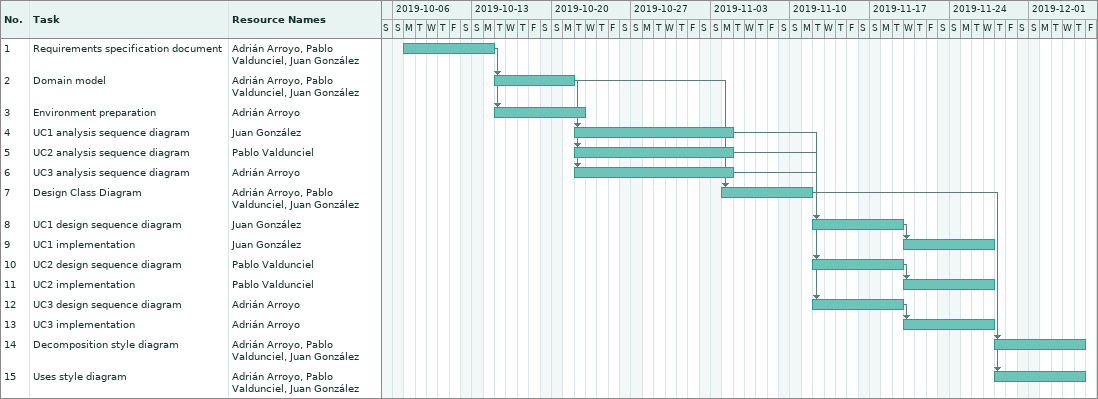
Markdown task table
| ID | Task | Start | Finish | Predecessors | Resources |
|---|---|---|---|---|---|
| 1 | Requirements specification document | 2019-10-07 | 2019-10-14 |  | Adrián Arroyo, Pablo Valdunciel, Juan González |
| 2 | Domain model | 2019-10-15 | 2019-10-21 | 1 | Adrián Arroyo, Pablo Valdunciel, Juan González |
| 3 | Environment preparation | 2019-10-15 | 2019-10-22 | 1 | Adrián Arroyo |
| 4 | UC1 analysis sequence diagram | 2019-10-22 | 2019-11-04 | 2 | Juan González |
| 5 | UC2 analysis sequence diagram | 2019-10-22 | 2019-11-04 | 2 | Pablo Valdunciel |
| 6 | UC3 analysis sequence diagram | 2019-10-22 | 2019-11-04 | 2 | Adrián Arroyo |
| 7 | Design Class Diagram | 2019-11-04 | 2019-11-11 | 2 | Adrián Arroyo, Pablo Valdunciel, Juan González |
| 8 | UC1 design sequence diagram | 2019-11-12 | 2019-11-19 | 4, 7 | Juan González |
| 9 | UC1 implementation | 2019-11-20 | 2019-11-27 | 8 | Juan González |
| 10 | UC2 design sequence diagram | 2019-11-12 | 2019-11-19 | 5, 7 | Pablo Valdunciel |
| 11 | UC2 implementation | 2019-11-20 | 2019-11-27 | 10 | Pablo Valdunciel |
| 12 | UC3 design sequence diagram | 2019-11-12 | 2019-11-19 | 6, 7 | Adrián Arroyo |
| 13 | UC3 implementation | 2019-11-20 | 2019-11-27 | 12 | Adrián Arroyo |
| 14 | Decomposition style diagram | 2019-11-28 | 2019-12-05 | 7 | Adrián Arroyo, Pablo Valdunciel, Juan González |
| 15 | Uses style diagram | 2019-11-28 | 2019-12-05 | 7 | Adrián Arroyo, Pablo Valdunciel, Juan González |
